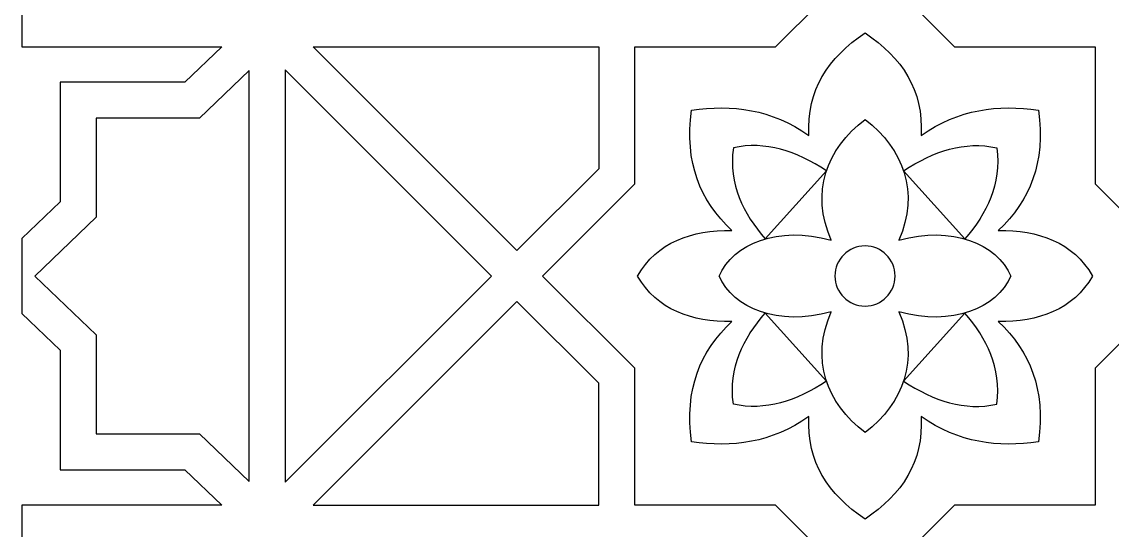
# Model space of a CAD drawing. Header units: centimetres. Extents: x 20.05 to 27.23, y -9 to -1.49.
# Drawn here: x 20.053 to 22.374, y -5.787 to -4.705 of the extents above; entities that cross this region are included whole.
import ezdxf

# ---------------------------------------------------------------- set-up
doc = ezdxf.new("R2010")
doc.units = ezdxf.units.CM
doc.header["$MEASUREMENT"] = 0
doc.layers.add('layer 1', color=7, linetype='Continuous')

msp = doc.modelspace()

# ---------------------------------------------------------------- linework, layer by layer
at = {"layer": 'layer 1', "color": 250}
for points, knots in [([(23.47356, -6.52301), (22.3897, -6.52301), (21.30583, -6.52301), (20.22197, -6.52301), (20.22197, -6.52301), (20.22197, -6.52301), (20.05311, -6.35415), (20.05311, -6.35415), (20.05311, -6.35415), (20.05311, -6.35415), (20.05311, -6.24554), (20.05311, -6.24554), (20.05311, -6.24554), (20.05311, -6.24554), (20.48779, -5.81086), (20.48779, -5.81086), (20.48779, -5.81086), (20.48779, -5.81086), (20.05311, -5.81086), (20.05311, -5.81086), (20.05311, -5.81086), (20.05311, -5.81086), (20.05311, -5.73406), (20.05311, -5.73406), (20.05311, -5.73406), (20.05311, -5.73406), (20.47898, -5.73406), (20.47898, -5.73406), (20.47898, -5.73406), (20.47898, -5.73406), (20.40027, -5.65864), (20.40027, -5.65864), (20.40027, -5.65864), (20.40027, -5.65864), (20.13469, -5.65864), (20.13469, -5.65864), (20.13469, -5.65864), (20.13469, -5.57382), (20.13469, -5.489), (20.13469, -5.40418), (20.13469, -5.40418), (20.13469, -5.40418), (20.05311, -5.32601), (20.05311, -5.32601), (20.05311, -5.32601), (20.05311, -5.27268), (20.05311, -5.21935), (20.05311, -5.16601), (20.05311, -5.16601), (20.05311, -5.16601), (20.13469, -5.08784), (20.13469, -5.08784), (20.13469, -5.08784), (20.13469, -5.00302), (20.13469, -4.9182), (20.13469, -4.83338), (20.13469, -4.83338), (20.13469, -4.83338), (20.40027, -4.83338), (20.40027, -4.83338), (20.40027, -4.83338), (20.40027, -4.83338), (20.47898, -4.75796), (20.47898, -4.75796), (20.47898, -4.75796), (20.47898, -4.75796), (20.05311, -4.75796), (20.05311, -4.75796), (20.05311, -4.75796), (20.05311, -4.75796), (20.05311, -4.68116), (20.05311, -4.68116), (20.05311, -4.68116), (20.05311, -4.68116), (20.48779, -4.68116), (20.48779, -4.68116), (20.48779, -4.68116), (20.48779, -4.68116), (20.05311, -4.24648), (20.05311, -4.24648), (20.05311, -4.24648), (20.05311, -4.24648), (20.05311, -4.13787), (20.05311, -4.13787), (20.05311, -4.13787), (20.05311, -4.13787), (20.22197, -3.96901), (20.22197, -3.96901), (20.22197, -3.96901), (21.30583, -3.96901), (22.3897, -3.96901), (23.47356, -3.96901), (23.47356, -3.96901), (23.47356, -3.96901), (23.64242, -4.13787), (23.64242, -4.13787), (23.64242, -4.13787), (23.64242, -4.13787), (23.64242, -4.24648), (23.64242, -4.24648), (23.64242, -4.24648), (23.64242, -4.24648), (23.20774, -4.68116), (23.20774, -4.68116), (23.20774, -4.68116), (23.20774, -4.68116), (23.64242, -4.68116), (23.64242, -4.68116), (23.64242, -4.68116), (23.64242, -4.68116), (23.64242, -4.75796), (23.64242, -4.75796), (23.64242, -4.75796), (23.64242, -4.75796), (23.21655, -4.75796), (23.21655, -4.75796), (23.21655, -4.75796), (23.21655, -4.75796), (23.29526, -4.83338), (23.29526, -4.83338), (23.29526, -4.83338), (23.29526, -4.83338), (23.56084, -4.83338), (23.56084, -4.83338), (23.56084, -4.83338), (23.56084, -4.9182), (23.56084, -5.00302), (23.56084, -5.08784), (23.56084, -5.08784), (23.56084, -5.08784), (23.64242, -5.16601), (23.64242, -5.16601), (23.64242, -5.16601), (23.64242, -5.21935), (23.64242, -5.27268), (23.64242, -5.32601), (23.64242, -5.32601), (23.64242, -5.32601), (23.56084, -5.40418), (23.56084, -5.40418), (23.56084, -5.40418), (23.56084, -5.489), (23.56084, -5.57382), (23.56084, -5.65864), (23.56084, -5.65864), (23.56084, -5.65864), (23.29526, -5.65864), (23.29526, -5.65864), (23.29526, -5.65864), (23.29526, -5.65864), (23.21655, -5.73406), (23.21655, -5.73406), (23.21655, -5.73406), (23.21655, -5.73406), (23.64242, -5.73406), (23.64242, -5.73406), (23.64242, -5.73406), (23.64242, -5.73406), (23.64242, -5.81086), (23.64242, -5.81086), (23.64242, -5.81086), (23.64242, -5.81086), (23.20774, -5.81086), (23.20774, -5.81086), (23.20774, -5.81086), (23.20774, -5.81086), (23.64242, -6.24554), (23.64242, -6.24554), (23.64242, -6.24554), (23.64242, -6.24554), (23.64242, -6.35415), (23.64242, -6.35415), (23.64242, -6.35415), (23.64242, -6.35415), (23.47356, -6.52301), (23.47356, -6.52301)], [0, 0, 0, 0, 0.0222222, 0.0222222, 0.0222222, 0.0222222, 0.0444444, 0.0444444, 0.0444444, 0.0444444, 0.0666667, 0.0666667, 0.0666667, 0.0666667, 0.0888889, 0.0888889, 0.0888889, 0.0888889, 0.1111111, 0.1111111, 0.1111111, 0.1111111, 0.1333333, 0.1333333, 0.1333333, 0.1333333, 0.1555556, 0.1555556, 0.1555556, 0.1555556, 0.1777778, 0.1777778, 0.1777778, 0.1777778, 0.2, 0.2, 0.2, 0.2, 0.2222222, 0.2222222, 0.2222222, 0.2222222, 0.2444444, 0.2444444, 0.2444444, 0.2444444, 0.2666667, 0.2666667, 0.2666667, 0.2666667, 0.2888889, 0.2888889, 0.2888889, 0.2888889, 0.3111111, 0.3111111, 0.3111111, 0.3111111, 0.3333333, 0.3333333, 0.3333333, 0.3333333, 0.3555556, 0.3555556, 0.3555556, 0.3555556, 0.3777778, 0.3777778, 0.3777778, 0.3777778, 0.4, 0.4, 0.4, 0.4, 0.4222222, 0.4222222, 0.4222222, 0.4222222, 0.4444444, 0.4444444, 0.4444444, 0.4444444, 0.4666667, 0.4666667, 0.4666667, 0.4666667, 0.4888889, 0.4888889, 0.4888889, 0.4888889, 0.5111111, 0.5111111, 0.5111111, 0.5111111, 0.5333333, 0.5333333, 0.5333333, 0.5333333, 0.5555556, 0.5555556, 0.5555556, 0.5555556, 0.5777778, 0.5777778, 0.5777778, 0.5777778, 0.6, 0.6, 0.6, 0.6, 0.6222222, 0.6222222, 0.6222222, 0.6222222, 0.6444444, 0.6444444, 0.6444444, 0.6444444, 0.6666667, 0.6666667, 0.6666667, 0.6666667, 0.6888889, 0.6888889, 0.6888889, 0.6888889, 0.7111111, 0.7111111, 0.7111111, 0.7111111, 0.7333333, 0.7333333, 0.7333333, 0.7333333, 0.7555556, 0.7555556, 0.7555556, 0.7555556, 0.7777778, 0.7777778, 0.7777778, 0.7777778, 0.8, 0.8, 0.8, 0.8, 0.8222222, 0.8222222, 0.8222222, 0.8222222, 0.8444444, 0.8444444, 0.8444444, 0.8444444, 0.8666667, 0.8666667, 0.8666667, 0.8666667, 0.8888889, 0.8888889, 0.8888889, 0.8888889, 0.9111111, 0.9111111, 0.9111111, 0.9111111, 0.9333333, 0.9333333, 0.9333333, 0.9333333, 0.9555556, 0.9555556, 0.9555556, 0.9555556, 1, 1, 1, 1]), ([(21.84777, -5.92438), (21.84777, -5.92438), (22.03809, -5.73406), (22.03809, -5.73406), (22.03809, -5.73406), (22.03809, -5.73406), (22.33778, -5.73406), (22.33778, -5.73406), (22.33778, -5.73406), (22.33778, -5.73406), (22.33778, -5.44251), (22.33778, -5.44251), (22.33778, -5.44251), (22.33778, -5.44251), (22.53428, -5.24601), (22.53428, -5.24601), (22.53428, -5.24601), (22.53428, -5.24601), (22.53428, -5.24601), (22.53428, -5.24601), (22.53428, -5.24601), (22.53428, -5.24601), (22.53428, -5.24601), (22.53428, -5.24601), (22.53428, -5.24601), (22.53428, -5.24601), (22.53428, -5.24601), (22.53428, -5.24601), (22.53428, -5.24601), (22.53428, -5.24601), (22.33778, -5.04951), (22.33778, -5.04951), (22.33778, -5.04951), (22.33778, -5.04951), (22.33778, -4.75796), (22.33778, -4.75796), (22.33778, -4.75796), (22.33778, -4.75796), (22.03809, -4.75796), (22.03809, -4.75796), (22.03809, -4.75796), (22.03809, -4.75796), (21.84777, -4.56764), (21.84777, -4.56764), (21.84777, -4.56764), (21.84777, -4.56764), (21.65744, -4.75796), (21.65744, -4.75796), (21.65744, -4.75796), (21.65744, -4.75796), (21.35775, -4.75796), (21.35775, -4.75796), (21.35775, -4.75796), (21.35775, -4.75796), (21.35775, -5.04951), (21.35775, -5.04951), (21.35775, -5.04951), (21.35775, -5.04951), (21.16125, -5.24601), (21.16125, -5.24601), (21.16125, -5.24601), (21.16125, -5.24601), (21.16125, -5.24601), (21.16125, -5.24601), (21.16125, -5.24601), (21.16125, -5.24601), (21.16125, -5.24601), (21.16125, -5.24601), (21.16125, -5.24601), (21.16125, -5.24601), (21.16125, -5.24601), (21.16125, -5.24601), (21.16125, -5.24601), (21.16125, -5.24601), (21.35775, -5.44251), (21.35775, -5.44251), (21.35775, -5.44251), (21.35775, -5.44251), (21.35775, -5.73406), (21.35775, -5.73406), (21.35775, -5.73406), (21.35775, -5.73406), (21.65744, -5.73406), (21.65744, -5.73406), (21.65744, -5.73406), (21.65744, -5.73406), (21.84777, -5.92438), (21.84777, -5.92438)], [0, 0, 0, 0, 0.0434783, 0.0434783, 0.0434783, 0.0434783, 0.0869565, 0.0869565, 0.0869565, 0.0869565, 0.1304348, 0.1304348, 0.1304348, 0.1304348, 0.173913, 0.173913, 0.173913, 0.173913, 0.2173913, 0.2173913, 0.2173913, 0.2173913, 0.2608696, 0.2608696, 0.2608696, 0.2608696, 0.3043478, 0.3043478, 0.3043478, 0.3043478, 0.3478261, 0.3478261, 0.3478261, 0.3478261, 0.3913043, 0.3913043, 0.3913043, 0.3913043, 0.4347826, 0.4347826, 0.4347826, 0.4347826, 0.4782609, 0.4782609, 0.4782609, 0.4782609, 0.5217391, 0.5217391, 0.5217391, 0.5217391, 0.5652174, 0.5652174, 0.5652174, 0.5652174, 0.6086957, 0.6086957, 0.6086957, 0.6086957, 0.6521739, 0.6521739, 0.6521739, 0.6521739, 0.6956522, 0.6956522, 0.6956522, 0.6956522, 0.7391304, 0.7391304, 0.7391304, 0.7391304, 0.7826087, 0.7826087, 0.7826087, 0.7826087, 0.826087, 0.826087, 0.826087, 0.826087, 0.8695652, 0.8695652, 0.8695652, 0.8695652, 0.9130435, 0.9130435, 0.9130435, 0.9130435, 1, 1, 1, 1]), ([(22.33176, -5.24601), (22.29153, -5.17457), (22.21593, -5.14724), (22.1314, -5.14938), (22.1314, -5.14938), (22.19857, -5.08485), (22.23234, -5.00531), (22.21695, -4.89274), (22.21695, -4.89274), (22.13111, -4.88062), (22.04688, -4.89056), (21.96705, -4.94677), (21.96705, -4.94677), (21.97276, -4.84899), (21.92622, -4.78184), (21.84777, -4.72839), (21.84777, -4.72839), (21.76931, -4.78184), (21.72278, -4.84899), (21.72848, -4.94677), (21.72848, -4.94677), (21.64865, -4.89056), (21.56442, -4.88062), (21.47859, -4.89274), (21.47859, -4.89274), (21.46319, -5.00531), (21.49696, -5.08485), (21.56413, -5.14938), (21.56413, -5.14938), (21.47961, -5.14724), (21.404, -5.17457), (21.36377, -5.24601), (21.36377, -5.24601), (21.404, -5.31745), (21.47961, -5.34478), (21.56413, -5.34264), (21.56413, -5.34264), (21.49696, -5.40717), (21.46319, -5.48672), (21.47859, -5.59929), (21.47859, -5.59929), (21.56442, -5.6114), (21.64865, -5.60147), (21.72848, -5.54526), (21.72848, -5.54526), (21.72278, -5.64303), (21.76931, -5.71018), (21.84777, -5.76363), (21.84777, -5.76363), (21.92622, -5.71018), (21.97276, -5.64303), (21.96705, -5.54526), (21.96705, -5.54526), (22.04688, -5.60147), (22.13111, -5.6114), (22.21695, -5.59929), (22.21695, -5.59929), (22.23234, -5.48672), (22.19857, -5.40717), (22.1314, -5.34264), (22.1314, -5.34264), (22.21593, -5.34478), (22.29153, -5.31745), (22.33176, -5.24601)], [0, 0, 0, 0, 0.0588235, 0.0588235, 0.0588235, 0.0588235, 0.1176471, 0.1176471, 0.1176471, 0.1176471, 0.1764706, 0.1764706, 0.1764706, 0.1764706, 0.2352941, 0.2352941, 0.2352941, 0.2352941, 0.2941176, 0.2941176, 0.2941176, 0.2941176, 0.3529412, 0.3529412, 0.3529412, 0.3529412, 0.4117647, 0.4117647, 0.4117647, 0.4117647, 0.4705882, 0.4705882, 0.4705882, 0.4705882, 0.5294118, 0.5294118, 0.5294118, 0.5294118, 0.5882353, 0.5882353, 0.5882353, 0.5882353, 0.6470588, 0.6470588, 0.6470588, 0.6470588, 0.7058824, 0.7058824, 0.7058824, 0.7058824, 0.7647059, 0.7647059, 0.7647059, 0.7647059, 0.8235294, 0.8235294, 0.8235294, 0.8235294, 0.8823529, 0.8823529, 0.8823529, 0.8823529, 1, 1, 1, 1]), ([(20.6732, -4.75796), (20.6732, -4.75796), (21.10694, -5.19171), (21.10694, -5.19171), (21.10694, -5.19171), (21.10694, -5.19171), (21.28095, -5.0177), (21.28095, -5.0177), (21.28095, -5.0177), (21.28095, -5.0177), (21.28095, -4.75796), (21.28095, -4.75796), (21.28095, -4.75796), (21.28095, -4.75796), (20.6732, -4.75796), (20.6732, -4.75796)], [0, 0, 0, 0, 0.2, 0.2, 0.2, 0.2, 0.4, 0.4, 0.4, 0.4, 0.6, 0.6, 0.6, 0.6, 1, 1, 1, 1]), ([(20.53715, -5.68343), (20.53715, -5.68343), (20.43113, -5.58184), (20.43113, -5.58184), (20.43113, -5.58184), (20.43113, -5.58184), (20.43113, -5.58184), (20.43113, -5.58184), (20.43113, -5.58184), (20.43113, -5.58184), (20.21149, -5.58184), (20.21149, -5.58184), (20.21149, -5.58184), (20.21149, -5.58184), (20.21149, -5.3714), (20.21149, -5.3714), (20.21149, -5.3714), (20.21149, -5.3714), (20.21149, -5.3714), (20.21149, -5.3714), (20.21149, -5.3714), (20.21149, -5.3714), (20.21149, -5.3714), (20.21149, -5.3714), (20.21149, -5.3714), (20.21149, -5.3714), (20.08062, -5.24601), (20.08062, -5.24601), (20.08062, -5.24601), (20.08062, -5.24601), (20.08062, -5.24601), (20.08062, -5.24601), (20.08062, -5.24601), (20.08062, -5.24601), (20.21149, -5.12062), (20.21149, -5.12062), (20.21149, -5.12062), (20.21149, -5.12062), (20.21149, -5.12062), (20.21149, -5.12062), (20.21149, -5.12062), (20.21149, -5.12062), (20.21149, -5.12062), (20.21149, -5.12062), (20.21149, -5.12062), (20.21149, -5.12062), (20.21149, -4.91018), (20.21149, -4.91018), (20.21149, -4.91018), (20.21149, -4.91018), (20.43113, -4.91018), (20.43113, -4.91018), (20.43113, -4.91018), (20.43113, -4.91018), (20.43113, -4.91018), (20.43113, -4.91018), (20.43113, -4.91018), (20.43113, -4.91018), (20.53715, -4.80859), (20.53715, -4.80859), (20.53715, -4.80859), (20.53715, -5.10021), (20.53715, -5.39182), (20.53715, -5.68343)], [0, 0, 0, 0, 0.0588235, 0.0588235, 0.0588235, 0.0588235, 0.1176471, 0.1176471, 0.1176471, 0.1176471, 0.1764706, 0.1764706, 0.1764706, 0.1764706, 0.2352941, 0.2352941, 0.2352941, 0.2352941, 0.2941176, 0.2941176, 0.2941176, 0.2941176, 0.3529412, 0.3529412, 0.3529412, 0.3529412, 0.4117647, 0.4117647, 0.4117647, 0.4117647, 0.4705882, 0.4705882, 0.4705882, 0.4705882, 0.5294118, 0.5294118, 0.5294118, 0.5294118, 0.5882353, 0.5882353, 0.5882353, 0.5882353, 0.6470588, 0.6470588, 0.6470588, 0.6470588, 0.7058824, 0.7058824, 0.7058824, 0.7058824, 0.7647059, 0.7647059, 0.7647059, 0.7647059, 0.8235294, 0.8235294, 0.8235294, 0.8235294, 0.8823529, 0.8823529, 0.8823529, 0.8823529, 1, 1, 1, 1]), ([(21.05264, -5.24601), (21.05264, -5.24601), (20.61395, -5.6847), (20.61395, -5.6847), (20.61395, -5.6847), (20.61395, -5.39224), (20.61395, -5.09978), (20.61395, -4.80733), (20.61395, -4.80733), (20.61395, -4.80733), (21.05264, -5.24601), (21.05264, -5.24601)], [0, 0, 0, 0, 0.25, 0.25, 0.25, 0.25, 0.5, 0.5, 0.5, 0.5, 1, 1, 1, 1]), ([(22.15841, -5.24601), (22.12708, -5.17684), (22.03366, -5.13825), (21.91978, -5.16964), (21.91978, -5.16964), (21.96406, -5.06815), (21.93031, -4.97547), (21.84777, -4.913), (21.84777, -4.913), (21.76523, -4.97547), (21.73147, -5.06815), (21.77575, -5.16964), (21.77575, -5.16964), (21.66188, -5.13825), (21.56845, -5.17684), (21.53712, -5.24601), (21.53712, -5.24601), (21.56845, -5.31518), (21.66188, -5.35377), (21.77575, -5.32238), (21.77575, -5.32238), (21.73147, -5.42388), (21.76523, -5.51655), (21.84777, -5.57903), (21.84777, -5.57903), (21.93031, -5.51655), (21.96406, -5.42388), (21.91978, -5.32238), (21.91978, -5.32238), (22.03366, -5.35377), (22.12708, -5.31518), (22.15841, -5.24601)], [0, 0, 0, 0, 0.1111111, 0.1111111, 0.1111111, 0.1111111, 0.2222222, 0.2222222, 0.2222222, 0.2222222, 0.3333333, 0.3333333, 0.3333333, 0.3333333, 0.4444444, 0.4444444, 0.4444444, 0.4444444, 0.5555556, 0.5555556, 0.5555556, 0.5555556, 0.6666667, 0.6666667, 0.6666667, 0.6666667, 0.7777778, 0.7777778, 0.7777778, 0.7777778, 1, 1, 1, 1]), ([(21.6354, -5.16698), (21.58854, -5.1129), (21.55682, -5.05106), (21.56748, -4.9733), (21.56748, -4.9733), (21.63527, -4.95776), (21.70132, -4.97989), (21.76574, -5.02185), (21.76574, -5.02185), (21.76574, -5.02185), (21.6354, -5.16698), (21.6354, -5.16698)], [0, 0, 0, 0, 0.25, 0.25, 0.25, 0.25, 0.5, 0.5, 0.5, 0.5, 1, 1, 1, 1]), ([(22.06013, -5.16698), (22.10699, -5.1129), (22.13871, -5.05106), (22.12805, -4.9733), (22.12805, -4.9733), (22.06026, -4.95776), (21.99421, -4.97989), (21.9298, -5.02185), (21.9298, -5.02185), (21.9298, -5.02185), (22.06013, -5.16698), (22.06013, -5.16698)], [0, 0, 0, 0, 0.25, 0.25, 0.25, 0.25, 0.5, 0.5, 0.5, 0.5, 1, 1, 1, 1]), ([(21.84777, -5.18201), (21.88302, -5.18201), (21.91177, -5.21076), (21.91177, -5.24601), (21.91177, -5.24601), (21.91177, -5.28126), (21.88302, -5.31001), (21.84777, -5.31001), (21.84777, -5.31001), (21.81252, -5.31001), (21.78377, -5.28126), (21.78377, -5.24601), (21.78377, -5.24601), (21.78377, -5.21076), (21.81252, -5.18201), (21.84777, -5.18201)], [0, 0, 0, 0, 0.2, 0.2, 0.2, 0.2, 0.4, 0.4, 0.4, 0.4, 0.6, 0.6, 0.6, 0.6, 1, 1, 1, 1]), ([(20.6732, -5.73406), (20.6732, -5.73406), (21.10694, -5.30032), (21.10694, -5.30032), (21.10694, -5.30032), (21.10694, -5.30032), (21.28095, -5.47432), (21.28095, -5.47432), (21.28095, -5.47432), (21.28095, -5.47432), (21.28095, -5.73406), (21.28095, -5.73406), (21.28095, -5.73406), (21.28095, -5.73406), (20.6732, -5.73406), (20.6732, -5.73406)], [0, 0, 0, 0, 0.2, 0.2, 0.2, 0.2, 0.4, 0.4, 0.4, 0.4, 0.6, 0.6, 0.6, 0.6, 1, 1, 1, 1]), ([(21.6354, -5.32504), (21.58854, -5.37912), (21.55682, -5.44096), (21.56748, -5.51872), (21.56748, -5.51872), (21.63527, -5.53426), (21.70132, -5.51213), (21.76574, -5.47018), (21.76574, -5.47018), (21.76574, -5.47018), (21.6354, -5.32504), (21.6354, -5.32504)], [0, 0, 0, 0, 0.25, 0.25, 0.25, 0.25, 0.5, 0.5, 0.5, 0.5, 1, 1, 1, 1]), ([(22.06013, -5.32504), (22.10699, -5.37912), (22.13871, -5.44096), (22.12805, -5.51872), (22.12805, -5.51872), (22.06026, -5.53426), (21.99421, -5.51213), (21.9298, -5.47018), (21.9298, -5.47018), (21.9298, -5.47018), (22.06013, -5.32504), (22.06013, -5.32504)], [0, 0, 0, 0, 0.25, 0.25, 0.25, 0.25, 0.5, 0.5, 0.5, 0.5, 1, 1, 1, 1])]:
    msp.add_open_spline(points, degree=3, knots=knots, dxfattribs=at)
at = {"layer": 'layer 1', "color": 250, "lineweight": 9}
for points, knots in [([(23.47356, -6.52301), (22.3897, -6.52301), (21.30583, -6.52301), (20.22197, -6.52301), (20.22197, -6.52301), (20.22197, -6.52301), (20.05311, -6.35415), (20.05311, -6.35415), (20.05311, -6.35415), (20.05311, -6.35415), (20.05311, -6.24554), (20.05311, -6.24554), (20.05311, -6.24554), (20.05311, -6.24554), (20.48779, -5.81086), (20.48779, -5.81086), (20.48779, -5.81086), (20.48779, -5.81086), (20.05311, -5.81086), (20.05311, -5.81086), (20.05311, -5.81086), (20.05311, -5.81086), (20.05311, -5.73406), (20.05311, -5.73406), (20.05311, -5.73406), (20.05311, -5.73406), (20.47898, -5.73406), (20.47898, -5.73406), (20.47898, -5.73406), (20.47898, -5.73406), (20.40027, -5.65864), (20.40027, -5.65864), (20.40027, -5.65864), (20.40027, -5.65864), (20.13469, -5.65864), (20.13469, -5.65864), (20.13469, -5.65864), (20.13469, -5.57382), (20.13469, -5.489), (20.13469, -5.40418), (20.13469, -5.40418), (20.13469, -5.40418), (20.05311, -5.32601), (20.05311, -5.32601), (20.05311, -5.32601), (20.05311, -5.27268), (20.05311, -5.21935), (20.05311, -5.16601), (20.05311, -5.16601), (20.05311, -5.16601), (20.13469, -5.08784), (20.13469, -5.08784), (20.13469, -5.08784), (20.13469, -5.00302), (20.13469, -4.9182), (20.13469, -4.83338), (20.13469, -4.83338), (20.13469, -4.83338), (20.40027, -4.83338), (20.40027, -4.83338), (20.40027, -4.83338), (20.40027, -4.83338), (20.47898, -4.75796), (20.47898, -4.75796), (20.47898, -4.75796), (20.47898, -4.75796), (20.05311, -4.75796), (20.05311, -4.75796), (20.05311, -4.75796), (20.05311, -4.75796), (20.05311, -4.68116), (20.05311, -4.68116), (20.05311, -4.68116), (20.05311, -4.68116), (20.48779, -4.68116), (20.48779, -4.68116), (20.48779, -4.68116), (20.48779, -4.68116), (20.05311, -4.24648), (20.05311, -4.24648), (20.05311, -4.24648), (20.05311, -4.24648), (20.05311, -4.13787), (20.05311, -4.13787), (20.05311, -4.13787), (20.05311, -4.13787), (20.22197, -3.96901), (20.22197, -3.96901), (20.22197, -3.96901), (21.30583, -3.96901), (22.3897, -3.96901), (23.47356, -3.96901), (23.47356, -3.96901), (23.47356, -3.96901), (23.64242, -4.13787), (23.64242, -4.13787), (23.64242, -4.13787), (23.64242, -4.13787), (23.64242, -4.24648), (23.64242, -4.24648), (23.64242, -4.24648), (23.64242, -4.24648), (23.20774, -4.68116), (23.20774, -4.68116), (23.20774, -4.68116), (23.20774, -4.68116), (23.64242, -4.68116), (23.64242, -4.68116), (23.64242, -4.68116), (23.64242, -4.68116), (23.64242, -4.75796), (23.64242, -4.75796), (23.64242, -4.75796), (23.64242, -4.75796), (23.21655, -4.75796), (23.21655, -4.75796), (23.21655, -4.75796), (23.21655, -4.75796), (23.29526, -4.83338), (23.29526, -4.83338), (23.29526, -4.83338), (23.29526, -4.83338), (23.56084, -4.83338), (23.56084, -4.83338), (23.56084, -4.83338), (23.56084, -4.9182), (23.56084, -5.00302), (23.56084, -5.08784), (23.56084, -5.08784), (23.56084, -5.08784), (23.64242, -5.16601), (23.64242, -5.16601), (23.64242, -5.16601), (23.64242, -5.21935), (23.64242, -5.27268), (23.64242, -5.32601), (23.64242, -5.32601), (23.64242, -5.32601), (23.56084, -5.40418), (23.56084, -5.40418), (23.56084, -5.40418), (23.56084, -5.489), (23.56084, -5.57382), (23.56084, -5.65864), (23.56084, -5.65864), (23.56084, -5.65864), (23.29526, -5.65864), (23.29526, -5.65864), (23.29526, -5.65864), (23.29526, -5.65864), (23.21655, -5.73406), (23.21655, -5.73406), (23.21655, -5.73406), (23.21655, -5.73406), (23.64242, -5.73406), (23.64242, -5.73406), (23.64242, -5.73406), (23.64242, -5.73406), (23.64242, -5.81086), (23.64242, -5.81086), (23.64242, -5.81086), (23.64242, -5.81086), (23.20774, -5.81086), (23.20774, -5.81086), (23.20774, -5.81086), (23.20774, -5.81086), (23.64242, -6.24554), (23.64242, -6.24554), (23.64242, -6.24554), (23.64242, -6.24554), (23.64242, -6.35415), (23.64242, -6.35415), (23.64242, -6.35415), (23.64242, -6.35415), (23.47356, -6.52301), (23.47356, -6.52301)], [0, 0, 0, 0, 0.0222222, 0.0222222, 0.0222222, 0.0222222, 0.0444444, 0.0444444, 0.0444444, 0.0444444, 0.0666667, 0.0666667, 0.0666667, 0.0666667, 0.0888889, 0.0888889, 0.0888889, 0.0888889, 0.1111111, 0.1111111, 0.1111111, 0.1111111, 0.1333333, 0.1333333, 0.1333333, 0.1333333, 0.1555556, 0.1555556, 0.1555556, 0.1555556, 0.1777778, 0.1777778, 0.1777778, 0.1777778, 0.2, 0.2, 0.2, 0.2, 0.2222222, 0.2222222, 0.2222222, 0.2222222, 0.2444444, 0.2444444, 0.2444444, 0.2444444, 0.2666667, 0.2666667, 0.2666667, 0.2666667, 0.2888889, 0.2888889, 0.2888889, 0.2888889, 0.3111111, 0.3111111, 0.3111111, 0.3111111, 0.3333333, 0.3333333, 0.3333333, 0.3333333, 0.3555556, 0.3555556, 0.3555556, 0.3555556, 0.3777778, 0.3777778, 0.3777778, 0.3777778, 0.4, 0.4, 0.4, 0.4, 0.4222222, 0.4222222, 0.4222222, 0.4222222, 0.4444444, 0.4444444, 0.4444444, 0.4444444, 0.4666667, 0.4666667, 0.4666667, 0.4666667, 0.4888889, 0.4888889, 0.4888889, 0.4888889, 0.5111111, 0.5111111, 0.5111111, 0.5111111, 0.5333333, 0.5333333, 0.5333333, 0.5333333, 0.5555556, 0.5555556, 0.5555556, 0.5555556, 0.5777778, 0.5777778, 0.5777778, 0.5777778, 0.6, 0.6, 0.6, 0.6, 0.6222222, 0.6222222, 0.6222222, 0.6222222, 0.6444444, 0.6444444, 0.6444444, 0.6444444, 0.6666667, 0.6666667, 0.6666667, 0.6666667, 0.6888889, 0.6888889, 0.6888889, 0.6888889, 0.7111111, 0.7111111, 0.7111111, 0.7111111, 0.7333333, 0.7333333, 0.7333333, 0.7333333, 0.7555556, 0.7555556, 0.7555556, 0.7555556, 0.7777778, 0.7777778, 0.7777778, 0.7777778, 0.8, 0.8, 0.8, 0.8, 0.8222222, 0.8222222, 0.8222222, 0.8222222, 0.8444444, 0.8444444, 0.8444444, 0.8444444, 0.8666667, 0.8666667, 0.8666667, 0.8666667, 0.8888889, 0.8888889, 0.8888889, 0.8888889, 0.9111111, 0.9111111, 0.9111111, 0.9111111, 0.9333333, 0.9333333, 0.9333333, 0.9333333, 0.9555556, 0.9555556, 0.9555556, 0.9555556, 1, 1, 1, 1]), ([(21.84777, -5.92438), (21.84777, -5.92438), (22.03809, -5.73406), (22.03809, -5.73406), (22.03809, -5.73406), (22.03809, -5.73406), (22.33778, -5.73406), (22.33778, -5.73406), (22.33778, -5.73406), (22.33778, -5.73406), (22.33778, -5.44251), (22.33778, -5.44251), (22.33778, -5.44251), (22.33778, -5.44251), (22.53428, -5.24601), (22.53428, -5.24601), (22.53428, -5.24601), (22.53428, -5.24601), (22.53428, -5.24601), (22.53428, -5.24601), (22.53428, -5.24601), (22.53428, -5.24601), (22.53428, -5.24601), (22.53428, -5.24601), (22.53428, -5.24601), (22.53428, -5.24601), (22.53428, -5.24601), (22.53428, -5.24601), (22.53428, -5.24601), (22.53428, -5.24601), (22.33778, -5.04951), (22.33778, -5.04951), (22.33778, -5.04951), (22.33778, -5.04951), (22.33778, -4.75796), (22.33778, -4.75796), (22.33778, -4.75796), (22.33778, -4.75796), (22.03809, -4.75796), (22.03809, -4.75796), (22.03809, -4.75796), (22.03809, -4.75796), (21.84777, -4.56764), (21.84777, -4.56764), (21.84777, -4.56764), (21.84777, -4.56764), (21.65744, -4.75796), (21.65744, -4.75796), (21.65744, -4.75796), (21.65744, -4.75796), (21.35775, -4.75796), (21.35775, -4.75796), (21.35775, -4.75796), (21.35775, -4.75796), (21.35775, -5.04951), (21.35775, -5.04951), (21.35775, -5.04951), (21.35775, -5.04951), (21.16125, -5.24601), (21.16125, -5.24601), (21.16125, -5.24601), (21.16125, -5.24601), (21.16125, -5.24601), (21.16125, -5.24601), (21.16125, -5.24601), (21.16125, -5.24601), (21.16125, -5.24601), (21.16125, -5.24601), (21.16125, -5.24601), (21.16125, -5.24601), (21.16125, -5.24601), (21.16125, -5.24601), (21.16125, -5.24601), (21.16125, -5.24601), (21.35775, -5.44251), (21.35775, -5.44251), (21.35775, -5.44251), (21.35775, -5.44251), (21.35775, -5.73406), (21.35775, -5.73406), (21.35775, -5.73406), (21.35775, -5.73406), (21.65744, -5.73406), (21.65744, -5.73406), (21.65744, -5.73406), (21.65744, -5.73406), (21.84777, -5.92438), (21.84777, -5.92438)], [0, 0, 0, 0, 0.0434783, 0.0434783, 0.0434783, 0.0434783, 0.0869565, 0.0869565, 0.0869565, 0.0869565, 0.1304348, 0.1304348, 0.1304348, 0.1304348, 0.173913, 0.173913, 0.173913, 0.173913, 0.2173913, 0.2173913, 0.2173913, 0.2173913, 0.2608696, 0.2608696, 0.2608696, 0.2608696, 0.3043478, 0.3043478, 0.3043478, 0.3043478, 0.3478261, 0.3478261, 0.3478261, 0.3478261, 0.3913043, 0.3913043, 0.3913043, 0.3913043, 0.4347826, 0.4347826, 0.4347826, 0.4347826, 0.4782609, 0.4782609, 0.4782609, 0.4782609, 0.5217391, 0.5217391, 0.5217391, 0.5217391, 0.5652174, 0.5652174, 0.5652174, 0.5652174, 0.6086957, 0.6086957, 0.6086957, 0.6086957, 0.6521739, 0.6521739, 0.6521739, 0.6521739, 0.6956522, 0.6956522, 0.6956522, 0.6956522, 0.7391304, 0.7391304, 0.7391304, 0.7391304, 0.7826087, 0.7826087, 0.7826087, 0.7826087, 0.826087, 0.826087, 0.826087, 0.826087, 0.8695652, 0.8695652, 0.8695652, 0.8695652, 0.9130435, 0.9130435, 0.9130435, 0.9130435, 1, 1, 1, 1]), ([(22.33176, -5.24601), (22.29153, -5.17457), (22.21593, -5.14724), (22.1314, -5.14938), (22.1314, -5.14938), (22.19857, -5.08485), (22.23234, -5.00531), (22.21695, -4.89274), (22.21695, -4.89274), (22.13111, -4.88062), (22.04688, -4.89056), (21.96705, -4.94677), (21.96705, -4.94677), (21.97276, -4.84899), (21.92622, -4.78184), (21.84777, -4.72839), (21.84777, -4.72839), (21.76931, -4.78184), (21.72278, -4.84899), (21.72848, -4.94677), (21.72848, -4.94677), (21.64865, -4.89056), (21.56442, -4.88062), (21.47859, -4.89274), (21.47859, -4.89274), (21.46319, -5.00531), (21.49696, -5.08485), (21.56413, -5.14938), (21.56413, -5.14938), (21.47961, -5.14724), (21.404, -5.17457), (21.36377, -5.24601), (21.36377, -5.24601), (21.404, -5.31745), (21.47961, -5.34478), (21.56413, -5.34264), (21.56413, -5.34264), (21.49696, -5.40717), (21.46319, -5.48672), (21.47859, -5.59929), (21.47859, -5.59929), (21.56442, -5.6114), (21.64865, -5.60147), (21.72848, -5.54526), (21.72848, -5.54526), (21.72278, -5.64303), (21.76931, -5.71018), (21.84777, -5.76363), (21.84777, -5.76363), (21.92622, -5.71018), (21.97276, -5.64303), (21.96705, -5.54526), (21.96705, -5.54526), (22.04688, -5.60147), (22.13111, -5.6114), (22.21695, -5.59929), (22.21695, -5.59929), (22.23234, -5.48672), (22.19857, -5.40717), (22.1314, -5.34264), (22.1314, -5.34264), (22.21593, -5.34478), (22.29153, -5.31745), (22.33176, -5.24601)], [0, 0, 0, 0, 0.0588235, 0.0588235, 0.0588235, 0.0588235, 0.1176471, 0.1176471, 0.1176471, 0.1176471, 0.1764706, 0.1764706, 0.1764706, 0.1764706, 0.2352941, 0.2352941, 0.2352941, 0.2352941, 0.2941176, 0.2941176, 0.2941176, 0.2941176, 0.3529412, 0.3529412, 0.3529412, 0.3529412, 0.4117647, 0.4117647, 0.4117647, 0.4117647, 0.4705882, 0.4705882, 0.4705882, 0.4705882, 0.5294118, 0.5294118, 0.5294118, 0.5294118, 0.5882353, 0.5882353, 0.5882353, 0.5882353, 0.6470588, 0.6470588, 0.6470588, 0.6470588, 0.7058824, 0.7058824, 0.7058824, 0.7058824, 0.7647059, 0.7647059, 0.7647059, 0.7647059, 0.8235294, 0.8235294, 0.8235294, 0.8235294, 0.8823529, 0.8823529, 0.8823529, 0.8823529, 1, 1, 1, 1]), ([(20.6732, -4.75796), (20.6732, -4.75796), (21.10694, -5.19171), (21.10694, -5.19171), (21.10694, -5.19171), (21.10694, -5.19171), (21.28095, -5.0177), (21.28095, -5.0177), (21.28095, -5.0177), (21.28095, -5.0177), (21.28095, -4.75796), (21.28095, -4.75796), (21.28095, -4.75796), (21.28095, -4.75796), (20.6732, -4.75796), (20.6732, -4.75796)], [0, 0, 0, 0, 0.2, 0.2, 0.2, 0.2, 0.4, 0.4, 0.4, 0.4, 0.6, 0.6, 0.6, 0.6, 1, 1, 1, 1]), ([(20.53715, -5.68343), (20.53715, -5.68343), (20.43113, -5.58184), (20.43113, -5.58184), (20.43113, -5.58184), (20.43113, -5.58184), (20.43113, -5.58184), (20.43113, -5.58184), (20.43113, -5.58184), (20.43113, -5.58184), (20.21149, -5.58184), (20.21149, -5.58184), (20.21149, -5.58184), (20.21149, -5.58184), (20.21149, -5.3714), (20.21149, -5.3714), (20.21149, -5.3714), (20.21149, -5.3714), (20.21149, -5.3714), (20.21149, -5.3714), (20.21149, -5.3714), (20.21149, -5.3714), (20.21149, -5.3714), (20.21149, -5.3714), (20.21149, -5.3714), (20.21149, -5.3714), (20.08062, -5.24601), (20.08062, -5.24601), (20.08062, -5.24601), (20.08062, -5.24601), (20.08062, -5.24601), (20.08062, -5.24601), (20.08062, -5.24601), (20.08062, -5.24601), (20.21149, -5.12062), (20.21149, -5.12062), (20.21149, -5.12062), (20.21149, -5.12062), (20.21149, -5.12062), (20.21149, -5.12062), (20.21149, -5.12062), (20.21149, -5.12062), (20.21149, -5.12062), (20.21149, -5.12062), (20.21149, -5.12062), (20.21149, -5.12062), (20.21149, -4.91018), (20.21149, -4.91018), (20.21149, -4.91018), (20.21149, -4.91018), (20.43113, -4.91018), (20.43113, -4.91018), (20.43113, -4.91018), (20.43113, -4.91018), (20.43113, -4.91018), (20.43113, -4.91018), (20.43113, -4.91018), (20.43113, -4.91018), (20.53715, -4.80859), (20.53715, -4.80859), (20.53715, -4.80859), (20.53715, -5.10021), (20.53715, -5.39182), (20.53715, -5.68343)], [0, 0, 0, 0, 0.0588235, 0.0588235, 0.0588235, 0.0588235, 0.1176471, 0.1176471, 0.1176471, 0.1176471, 0.1764706, 0.1764706, 0.1764706, 0.1764706, 0.2352941, 0.2352941, 0.2352941, 0.2352941, 0.2941176, 0.2941176, 0.2941176, 0.2941176, 0.3529412, 0.3529412, 0.3529412, 0.3529412, 0.4117647, 0.4117647, 0.4117647, 0.4117647, 0.4705882, 0.4705882, 0.4705882, 0.4705882, 0.5294118, 0.5294118, 0.5294118, 0.5294118, 0.5882353, 0.5882353, 0.5882353, 0.5882353, 0.6470588, 0.6470588, 0.6470588, 0.6470588, 0.7058824, 0.7058824, 0.7058824, 0.7058824, 0.7647059, 0.7647059, 0.7647059, 0.7647059, 0.8235294, 0.8235294, 0.8235294, 0.8235294, 0.8823529, 0.8823529, 0.8823529, 0.8823529, 1, 1, 1, 1]), ([(21.05264, -5.24601), (21.05264, -5.24601), (20.61395, -5.6847), (20.61395, -5.6847), (20.61395, -5.6847), (20.61395, -5.39224), (20.61395, -5.09978), (20.61395, -4.80733), (20.61395, -4.80733), (20.61395, -4.80733), (21.05264, -5.24601), (21.05264, -5.24601)], [0, 0, 0, 0, 0.25, 0.25, 0.25, 0.25, 0.5, 0.5, 0.5, 0.5, 1, 1, 1, 1]), ([(22.15841, -5.24601), (22.12708, -5.17684), (22.03366, -5.13825), (21.91978, -5.16964), (21.91978, -5.16964), (21.96406, -5.06815), (21.93031, -4.97547), (21.84777, -4.913), (21.84777, -4.913), (21.76523, -4.97547), (21.73147, -5.06815), (21.77575, -5.16964), (21.77575, -5.16964), (21.66188, -5.13825), (21.56845, -5.17684), (21.53712, -5.24601), (21.53712, -5.24601), (21.56845, -5.31518), (21.66188, -5.35377), (21.77575, -5.32238), (21.77575, -5.32238), (21.73147, -5.42388), (21.76523, -5.51655), (21.84777, -5.57903), (21.84777, -5.57903), (21.93031, -5.51655), (21.96406, -5.42388), (21.91978, -5.32238), (21.91978, -5.32238), (22.03366, -5.35377), (22.12708, -5.31518), (22.15841, -5.24601)], [0, 0, 0, 0, 0.1111111, 0.1111111, 0.1111111, 0.1111111, 0.2222222, 0.2222222, 0.2222222, 0.2222222, 0.3333333, 0.3333333, 0.3333333, 0.3333333, 0.4444444, 0.4444444, 0.4444444, 0.4444444, 0.5555556, 0.5555556, 0.5555556, 0.5555556, 0.6666667, 0.6666667, 0.6666667, 0.6666667, 0.7777778, 0.7777778, 0.7777778, 0.7777778, 1, 1, 1, 1]), ([(21.6354, -5.16698), (21.58854, -5.1129), (21.55682, -5.05106), (21.56748, -4.9733), (21.56748, -4.9733), (21.63527, -4.95776), (21.70132, -4.97989), (21.76574, -5.02185)], [0, 0, 0, 0, 0.3333333, 0.3333333, 0.3333333, 0.3333333, 1, 1, 1, 1]), ([(22.06013, -5.16698), (22.10699, -5.1129), (22.13871, -5.05106), (22.12805, -4.9733), (22.12805, -4.9733), (22.06026, -4.95776), (21.99421, -4.97989), (21.9298, -5.02185)], [0, 0, 0, 0, 0.3333333, 0.3333333, 0.3333333, 0.3333333, 1, 1, 1, 1]), ([(21.84777, -5.18201), (21.88302, -5.18201), (21.91177, -5.21076), (21.91177, -5.24601), (21.91177, -5.24601), (21.91177, -5.28126), (21.88302, -5.31001), (21.84777, -5.31001), (21.84777, -5.31001), (21.81252, -5.31001), (21.78377, -5.28126), (21.78377, -5.24601), (21.78377, -5.24601), (21.78377, -5.21076), (21.81252, -5.18201), (21.84777, -5.18201)], [0, 0, 0, 0, 0.2, 0.2, 0.2, 0.2, 0.4, 0.4, 0.4, 0.4, 0.6, 0.6, 0.6, 0.6, 1, 1, 1, 1]), ([(20.6732, -5.73406), (20.6732, -5.73406), (21.10694, -5.30032), (21.10694, -5.30032), (21.10694, -5.30032), (21.10694, -5.30032), (21.28095, -5.47432), (21.28095, -5.47432), (21.28095, -5.47432), (21.28095, -5.47432), (21.28095, -5.73406), (21.28095, -5.73406), (21.28095, -5.73406), (21.28095, -5.73406), (20.6732, -5.73406), (20.6732, -5.73406)], [0, 0, 0, 0, 0.2, 0.2, 0.2, 0.2, 0.4, 0.4, 0.4, 0.4, 0.6, 0.6, 0.6, 0.6, 1, 1, 1, 1]), ([(21.6354, -5.32504), (21.58854, -5.37912), (21.55682, -5.44096), (21.56748, -5.51872), (21.56748, -5.51872), (21.63527, -5.53426), (21.70132, -5.51213), (21.76574, -5.47018)], [0, 0, 0, 0, 0.3333333, 0.3333333, 0.3333333, 0.3333333, 1, 1, 1, 1]), ([(22.06013, -5.32504), (22.10699, -5.37912), (22.13871, -5.44096), (22.12805, -5.51872), (22.12805, -5.51872), (22.06026, -5.53426), (21.99421, -5.51213), (21.9298, -5.47018)], [0, 0, 0, 0, 0.3333333, 0.3333333, 0.3333333, 0.3333333, 1, 1, 1, 1])]:
    msp.add_open_spline(points, degree=3, knots=knots, dxfattribs=at)

doc.saveas('drawing.dxf')
